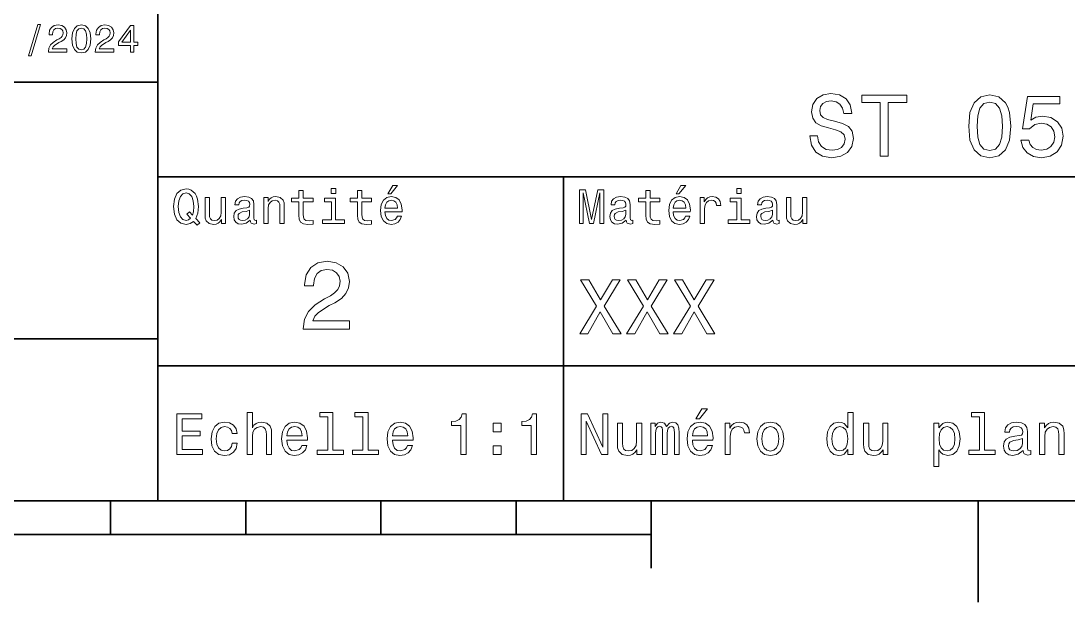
# Model space of a CAD drawing. Extents: x 0 to 297, y 0 to 210.
# Drawn here: x 151.9 to 229.3, y 2.5 to 45.5 of the extents above; entities that cross this region are included whole.
import ezdxf

# ---------------------------------------------------------------- set-up
doc = ezdxf.new("R2010")
doc.units = 0

msp = doc.modelspace()

# ---------------------------------------------------------------- linework, layer by layer
at = {"color": 7, "lineweight": 35}
for p, q in [((162, 10), (162, 70)), ((97, 41), (162, 41)), ((162, 34), (287, 34)), ((97, 22), (162, 22)), ((162, 20), (287, 20)), ((10, 10), (287, 10)), ((97, 10), (287, 10)), ((98.5, 7.5), (198.5, 7.5))]:
    msp.add_line(p, q, dxfattribs=at)
at = {"color": 7, "lineweight": 35, "ltscale": 0.35}
msp.add_line((192, 20), (192, 34), dxfattribs=at)
at = {"color": 7, "lineweight": 35, "ltscale": 0.25}
msp.add_line((192, 10), (192, 20), dxfattribs=at)
at = {"color": 7, "lineweight": 35, "ltscale": 0.0625}
for p, q in [((158.5, 10), (158.5, 7.5)), ((168.5, 10), (168.5, 7.5)), ((178.5, 10), (178.5, 7.5)), ((188.5, 10), (188.5, 7.5))]:
    msp.add_line(p, q, dxfattribs=at)
at = {"color": 7, "lineweight": 35, "ltscale": 0.125}
msp.add_line((198.5, 10), (198.5, 5), dxfattribs=at)
at = {"color": 7, "lineweight": 35, "ltscale": 0.1875}
msp.add_line((222.699997, 10), (222.699997, 2.5), dxfattribs=at)
at = {"color": 7, "lineweight": 13}
for points in [[(152.417877, 42.956772), (152.616714, 42.956772), (153.314133, 45.279541), (153.112396, 45.279541)], [(153.899139, 43.224785), (155.273773, 43.224785), (155.273773, 43.472622), (154.187317, 43.472622), (154.247849, 43.60807), (154.351593, 43.720463), (154.671478, 43.925072), (154.841507, 44.011528), (155.031708, 44.135448), (155.167145, 44.279541), (155.244965, 44.44957), (155.273773, 44.642651), (155.224792, 44.884727), (155.08934, 45.074928), (154.881851, 45.195965), (154.613831, 45.239193), (154.337173, 45.190201), (154.126801, 45.054756), (153.991364, 44.838619), (153.945251, 44.553314), (153.945251, 44.51297), (154.207504, 44.51297), (154.207504, 44.536022), (154.233429, 44.731991), (154.311249, 44.876083), (154.435165, 44.9683), (154.599426, 45), (154.766571, 44.971184), (154.890488, 44.899136), (154.971191, 44.786743), (155, 44.645535), (154.979828, 44.51297), (154.925079, 44.400578), (154.832855, 44.302593), (154.706055, 44.216141), (154.536026, 44.12392), (154.253601, 43.945248), (154.054764, 43.755043), (153.9366, 43.524498), (153.899139, 43.233429)], [(155.642654, 44.201729), (155.685883, 43.749279), (155.821335, 43.426514), (156.037476, 43.230549), (156.337173, 43.167149), (156.634003, 43.230549), (156.850143, 43.426514), (156.982712, 43.749279), (157.028824, 44.201729), (156.982712, 44.651299), (156.927963, 44.829971), (156.850143, 44.976948), (156.634003, 45.172913), (156.337173, 45.239193), (156.037476, 45.172913), (155.821335, 44.974064), (155.685883, 44.651299)], [(155.919312, 44.201729), (155.942368, 44.550434), (156.01442, 44.801155), (156.144104, 44.948128), (156.337173, 45), (156.527374, 44.948128), (156.657059, 44.801155), (156.729111, 44.550434), (156.752167, 44.201729), (156.729111, 43.850143), (156.657059, 43.599426), (156.527374, 43.45245), (156.337173, 43.403458), (156.144104, 43.45245), (156.01442, 43.599426), (155.942368, 43.850143)], [(157.368881, 43.224785), (158.743515, 43.224785), (158.743515, 43.472622), (157.657059, 43.472622), (157.71759, 43.60807), (157.821335, 43.720463), (158.14122, 43.925072), (158.311249, 44.011528), (158.50145, 44.135448), (158.636887, 44.279541), (158.714706, 44.44957), (158.743515, 44.642651), (158.694534, 44.884727), (158.559082, 45.074928), (158.351593, 45.195965), (158.083572, 45.239193), (157.806915, 45.190201), (157.596542, 45.054756), (157.461105, 44.838619), (157.414993, 44.553314), (157.414993, 44.51297), (157.677231, 44.51297), (157.677231, 44.536022), (157.703171, 44.731991), (157.780991, 44.876083), (157.904907, 44.9683), (158.069168, 45), (158.236313, 44.971184), (158.360229, 44.899136), (158.440918, 44.786743), (158.469742, 44.645535), (158.44957, 44.51297), (158.394821, 44.400578), (158.302597, 44.302593), (158.175797, 44.216141), (158.005768, 44.12392), (157.723343, 43.945248), (157.524506, 43.755043), (157.406342, 43.524498), (157.368881, 43.233429)], [(159.965424, 43.224785), (160.224792, 43.224785), (160.224792, 43.720463), (160.510086, 43.720463), (160.510086, 43.951008), (160.224792, 43.951008), (160.224792, 45.181557), (159.96254, 45.181557), (159.086456, 43.974064), (159.086456, 43.720463), (159.965424, 43.720463)], [(159.328537, 43.951008), (159.965424, 44.847263), (159.965424, 43.951008)], [(210.8134, 37.015129), (210.223343, 37.015129), (210.353027, 36.327808), (210.677231, 35.822044), (211.176514, 35.517288), (211.850861, 35.407059), (212.518738, 35.510807), (213.018021, 35.796108), (213.335739, 36.243515), (213.452454, 36.833572), (213.355194, 37.365273), (213.082855, 37.708931), (212.641937, 37.935879), (212.05188, 38.104465), (211.546112, 38.227665), (211.215424, 38.370316), (211.027374, 38.577808), (210.969025, 38.902016), (211.027374, 39.193802), (211.195969, 39.414265), (211.455338, 39.5634), (211.811966, 39.615273), (212.175079, 39.55043), (212.460373, 39.375359), (212.648422, 39.083572), (212.739197, 38.688038), (213.329254, 38.688038), (213.329254, 38.701008), (213.22551, 39.310516), (212.920746, 39.764408), (212.440918, 40.049709), (211.792511, 40.146973), (211.208939, 40.049709), (210.755051, 39.777374), (210.463257, 39.355907), (210.359512, 38.811237), (210.443802, 38.324928), (210.690201, 37.994236), (211.079254, 37.773773), (211.610947, 37.605186), (212.136169, 37.456051), (212.531708, 37.3134), (212.771622, 37.105907), (212.855911, 36.76873), (212.778107, 36.425072), (212.577087, 36.165707), (212.272339, 36.003601), (211.876801, 35.951729), (211.435883, 36.023052), (211.098709, 36.230545), (210.884735, 36.567722)], [(215.443085, 35.530258), (216.039627, 35.530258), (216.039627, 39.485588), (217.401306, 39.485588), (217.401306, 40.030258), (214.074936, 40.030258), (214.074936, 39.485588), (215.443085, 39.485588)], [(221.985596, 37.728386), (222.082855, 36.710373), (222.387604, 35.98415), (222.873917, 35.543228), (223.548279, 35.400574), (224.216141, 35.543228), (224.702454, 35.98415), (225.000717, 36.710373), (225.104462, 37.728386), (225.000717, 38.739914), (224.877518, 39.14193), (224.702454, 39.472622), (224.216141, 39.913544), (223.548279, 40.062679), (222.873917, 39.913544), (222.387604, 39.466137), (222.082855, 38.739914)], [(222.608078, 37.728386), (222.659943, 38.512966), (222.822052, 39.077087), (223.113831, 39.40778), (223.548279, 39.524494), (223.976227, 39.40778), (224.268021, 39.077087), (224.430115, 38.512966), (224.481995, 37.728386), (224.430115, 36.937317), (224.268021, 36.373199), (223.976227, 36.042507), (223.548279, 35.932274), (223.113831, 36.042507), (222.822052, 36.373199), (222.659943, 36.937317)], [(225.843658, 36.703888), (225.986313, 36.172188), (226.304031, 35.757202), (226.770905, 35.497837), (227.367432, 35.400574), (228.022339, 35.517288), (228.534592, 35.835014), (228.858795, 36.340778), (228.981995, 36.989193), (228.871765, 37.592216), (228.560516, 38.065559), (228.074219, 38.370316), (227.445251, 38.480545), (226.958939, 38.402737), (226.582855, 38.188759), (226.764404, 39.401295), (228.735596, 39.401295), (228.735596, 39.932995), (226.329971, 39.932995), (225.973343, 37.546829), (226.492081, 37.546829), (226.868164, 37.851585), (227.347992, 37.961815), (227.76297, 37.890488), (228.080688, 37.682995), (228.281708, 37.365273), (228.353027, 36.956772), (228.281708, 36.548271), (228.074219, 36.230545), (227.756485, 36.029537), (227.347992, 35.958214), (227.004333, 36.003601), (226.73848, 36.152737), (226.543945, 36.386166), (226.446686, 36.703888)], [(179.015854, 32.728386), (179.228394, 32.728386), (179.729111, 33.340778), (179.376083, 33.340778)], [(200.341492, 32.728386), (200.554031, 32.728386), (201.054749, 33.340778), (200.701736, 33.340778)], [(164.642654, 30.685879), (164.916428, 30.401297), (165.107346, 30.592218), (164.811966, 30.894812), (164.963257, 31.305475), (165.010086, 31.780979), (164.941635, 32.339336), (164.862396, 32.56628), (164.757919, 32.753601), (164.46254, 33.009365), (164.282425, 33.074207), (164.08429, 33.099422), (163.702454, 33.009365), (163.41066, 32.757202), (163.223343, 32.342937), (163.158508, 31.780979), (163.223343, 31.219019), (163.407059, 30.804754), (163.698853, 30.54899), (164.08429, 30.462536), (164.39769, 30.520172)], [(164.41571, 30.916426), (164.260803, 30.801151), (164.08429, 30.765129), (163.850143, 30.829971), (163.666428, 31.024494), (163.543945, 31.341497), (163.504318, 31.780979), (163.543945, 32.216858), (163.662827, 32.537464), (163.846542, 32.731987), (164.08429, 32.80043), (164.318451, 32.731987), (164.502167, 32.533859), (164.621033, 32.213257), (164.664261, 31.780979), (164.631851, 31.40634), (164.5634, 31.150576), (164.329254, 31.395533), (164.13472, 31.211815)], [(172.438034, 32.130402), (172.438034, 31.161383), (172.459656, 30.847982), (172.560516, 30.631844), (172.762253, 30.505762), (173.104462, 30.462536), (173.479111, 30.480547), (173.479111, 30.754322), (173.205338, 30.732708), (172.956772, 30.761526), (172.823486, 30.851583), (172.765854, 31.002882), (172.755035, 31.215418), (172.755035, 32.130402), (173.479111, 32.130402), (173.479111, 32.400574), (172.755035, 32.400574), (172.755035, 32.966137), (172.438034, 32.966137), (172.438034, 32.400574), (171.890488, 32.400574), (171.890488, 32.130402)], [(175.161377, 33.117435), (174.82637, 33.117435), (174.82637, 32.757202), (175.161377, 32.757202)], [(176.775223, 32.130402), (176.775223, 31.161383), (176.796829, 30.847982), (176.89769, 30.631844), (177.099426, 30.505762), (177.44165, 30.462536), (177.816284, 30.480547), (177.816284, 30.754322), (177.542511, 30.732708), (177.293945, 30.761526), (177.16066, 30.851583), (177.103027, 31.002882), (177.092224, 31.215418), (177.092224, 32.130402), (177.816284, 32.130402), (177.816284, 32.400574), (177.092224, 32.400574), (177.092224, 32.966137), (176.775223, 32.966137), (176.775223, 32.400574), (176.227661, 32.400574), (176.227661, 32.130402)], [(193.183716, 30.530979), (193.46109, 30.530979), (193.46109, 32.80043), (193.929398, 30.530979), (194.239197, 30.530979), (194.703888, 32.80043), (194.703888, 30.530979), (194.984863, 30.530979), (194.984863, 33.030979), (194.545395, 33.030979), (194.08429, 30.826368), (193.626801, 33.030979), (193.183716, 33.030979)], [(198.100861, 32.130402), (198.100861, 31.161383), (198.122482, 30.847982), (198.223343, 30.631844), (198.425079, 30.505762), (198.767288, 30.462536), (199.141937, 30.480547), (199.141937, 30.754322), (198.868149, 30.732708), (198.619598, 30.761526), (198.486313, 30.851583), (198.42868, 31.002882), (198.417862, 31.215418), (198.417862, 32.130402), (199.141937, 32.130402), (199.141937, 32.400574), (198.417862, 32.400574), (198.417862, 32.966137), (198.100861, 32.966137), (198.100861, 32.400574), (197.553314, 32.400574), (197.553314, 32.130402)], [(205.161377, 33.117435), (204.82637, 33.117435), (204.82637, 32.757202), (205.161377, 32.757202)], [(166.998566, 32.465416), (166.681549, 32.465416), (166.681549, 31.348703), (166.645538, 31.089336), (166.541061, 30.902016), (166.378967, 30.786743), (166.166428, 30.750719), (165.997116, 30.779539), (165.889053, 30.865993), (165.827805, 31.013687), (165.8134, 31.222622), (165.8134, 32.465416), (165.496399, 32.465416), (165.496399, 31.193804), (165.507202, 30.93804), (165.575653, 30.725504), (165.784576, 30.530979), (166.119598, 30.462536), (166.299713, 30.487751), (166.454605, 30.552593), (166.587891, 30.664265), (166.695969, 30.826368), (166.695969, 30.530979), (166.998566, 30.530979)], [(168.824921, 30.78314), (168.824921, 30.772333), (168.842941, 30.649855), (168.896973, 30.5634), (169.123917, 30.494957), (169.30043, 30.523775), (169.30043, 30.768732), (169.224777, 30.757925), (169.123917, 30.804754), (169.105911, 30.948847), (169.105911, 31.950287), (169.062683, 32.206051), (168.9366, 32.386166), (168.716858, 32.494236), (168.407059, 32.533859), (168.104462, 32.490635), (167.881119, 32.368156), (167.740631, 32.177231), (167.693802, 31.925072), (167.693802, 31.903458), (167.978394, 31.903458), (168.003601, 32.054756), (168.082855, 32.162823), (168.21254, 32.227665), (168.396255, 32.25288), (168.572769, 32.234871), (168.698853, 32.180836), (168.77449, 32.087173), (168.799713, 31.957493), (168.785309, 31.806194), (168.727661, 31.730547), (168.583572, 31.694523), (168.3134, 31.665705), (168.003601, 31.600864), (167.783859, 31.48559), (167.654175, 31.305475), (167.614548, 31.038904), (167.650574, 30.801151), (167.762253, 30.62464), (167.942368, 30.512968), (168.190918, 30.473343), (168.52594, 30.54899)], [(169.844376, 30.530979), (170.161377, 30.530979), (170.161377, 31.647694), (170.193802, 31.903458), (170.298279, 32.090778), (170.460373, 32.206051), (170.676514, 32.249279), (170.849426, 32.213257), (170.957489, 32.115993), (171.011536, 31.95389), (171.029541, 31.737751), (171.029541, 30.530979), (171.346542, 30.530979), (171.346542, 31.802593), (171.332138, 32.058357), (171.267288, 32.270893), (171.054749, 32.465416), (170.723343, 32.533859), (170.539627, 32.508644), (170.38472, 32.440201), (170.251434, 32.324928), (170.146973, 32.170029), (170.146973, 32.465416), (169.844376, 32.465416)], [(175.150574, 30.79755), (175.150574, 32.400574), (174.336456, 32.400574), (174.336456, 32.130402), (174.833572, 32.130402), (174.833572, 30.79755), (174.185165, 30.79755), (174.185165, 30.530979), (175.806198, 30.530979), (175.806198, 30.79755)], [(178.796112, 31.40634), (180.064117, 31.40634), (180.067719, 31.554033), (180.010086, 31.9683), (179.851593, 32.278099), (179.599426, 32.465416), (179.264404, 32.533859), (178.9366, 32.461815), (178.684433, 32.260086), (178.522339, 31.932276), (178.464691, 31.5), (178.518738, 31.056915), (178.680832, 30.732708), (178.929398, 30.530979), (179.253601, 30.462536), (179.534576, 30.509365), (179.765137, 30.631844), (179.934433, 30.826368), (180.031708, 31.085733), (179.718292, 31.085733), (179.653458, 30.941643), (179.559799, 30.833572), (179.293228, 30.747118), (179.087891, 30.786743), (178.932999, 30.912823), (178.832138, 31.118155), (178.796112, 31.395533)], [(178.796112, 31.672911), (178.835739, 31.921469), (178.932999, 32.105186), (179.080688, 32.216858), (179.275208, 32.256485), (179.466141, 32.216858), (179.613831, 32.105186), (179.703888, 31.921469), (179.736313, 31.672911)], [(196.656342, 30.78314), (196.656342, 30.772333), (196.674347, 30.649855), (196.728394, 30.5634), (196.955338, 30.494957), (197.131851, 30.523775), (197.131851, 30.768732), (197.056198, 30.757925), (196.955338, 30.804754), (196.937317, 30.948847), (196.937317, 31.950287), (196.894089, 32.206051), (196.768005, 32.386166), (196.548264, 32.494236), (196.23848, 32.533859), (195.935883, 32.490635), (195.71254, 32.368156), (195.572052, 32.177231), (195.525223, 31.925072), (195.525223, 31.903458), (195.809799, 31.903458), (195.835022, 32.054756), (195.914261, 32.162823), (196.043945, 32.227665), (196.227661, 32.25288), (196.404175, 32.234871), (196.530258, 32.180836), (196.605911, 32.087173), (196.631119, 31.957493), (196.616714, 31.806194), (196.559082, 31.730547), (196.414978, 31.694523), (196.144806, 31.665705), (195.835022, 31.600864), (195.61528, 31.48559), (195.485596, 31.305475), (195.445969, 31.038904), (195.481995, 30.801151), (195.593658, 30.62464), (195.773773, 30.512968), (196.022339, 30.473343), (196.357346, 30.54899)], [(200.121765, 31.40634), (201.389771, 31.40634), (201.393372, 31.554033), (201.335739, 31.9683), (201.177231, 32.278099), (200.925079, 32.465416), (200.590057, 32.533859), (200.262253, 32.461815), (200.010086, 32.260086), (199.847977, 31.932276), (199.790344, 31.5), (199.844376, 31.056915), (200.006485, 30.732708), (200.255051, 30.530979), (200.579254, 30.462536), (200.860229, 30.509365), (201.090775, 30.631844), (201.260086, 30.826368), (201.357346, 31.085733), (201.043945, 31.085733), (200.979111, 30.941643), (200.885452, 30.833572), (200.618881, 30.747118), (200.413544, 30.786743), (200.258652, 30.912823), (200.157776, 31.118155), (200.121765, 31.395533)], [(200.121765, 31.672911), (200.161377, 31.921469), (200.258652, 32.105186), (200.406342, 32.216858), (200.600861, 32.256485), (200.791794, 32.216858), (200.939484, 32.105186), (201.029541, 31.921469), (201.061966, 31.672911)], [(202.131851, 30.530979), (202.448853, 30.530979), (202.448853, 31.636887), (202.481262, 31.903458), (202.578537, 32.094379), (202.73703, 32.209652), (202.94957, 32.249279), (203.108063, 32.224064), (203.226944, 32.152016), (203.298996, 32.029537), (203.324203, 31.863832), (203.644806, 31.863832), (203.601593, 32.155621), (203.482712, 32.364552), (203.284576, 32.490635), (203.014404, 32.533859), (202.830688, 32.505043), (202.672195, 32.432995), (202.531708, 32.310516), (202.420029, 32.144814), (202.420029, 32.465416), (202.131851, 32.465416)], [(205.150574, 30.79755), (205.150574, 32.400574), (204.336456, 32.400574), (204.336456, 32.130402), (204.833572, 32.130402), (204.833572, 30.79755), (204.185165, 30.79755), (204.185165, 30.530979), (205.806198, 30.530979), (205.806198, 30.79755)], [(207.499283, 30.78314), (207.499283, 30.772333), (207.517288, 30.649855), (207.57132, 30.5634), (207.798264, 30.494957), (207.974777, 30.523775), (207.974777, 30.768732), (207.899139, 30.757925), (207.798264, 30.804754), (207.780258, 30.948847), (207.780258, 31.950287), (207.73703, 32.206051), (207.610947, 32.386166), (207.391205, 32.494236), (207.081406, 32.533859), (206.778824, 32.490635), (206.555481, 32.368156), (206.414978, 32.177231), (206.368149, 31.925072), (206.368149, 31.903458), (206.65274, 31.903458), (206.677948, 32.054756), (206.757202, 32.162823), (206.886887, 32.227665), (207.070602, 32.25288), (207.247116, 32.234871), (207.373199, 32.180836), (207.448853, 32.087173), (207.47406, 31.957493), (207.459656, 31.806194), (207.402023, 31.730547), (207.257919, 31.694523), (206.987747, 31.665705), (206.677948, 31.600864), (206.458206, 31.48559), (206.328537, 31.305475), (206.28891, 31.038904), (206.324921, 30.801151), (206.4366, 30.62464), (206.616714, 30.512968), (206.86528, 30.473343), (207.200287, 30.54899)], [(210.010086, 32.465416), (209.693085, 32.465416), (209.693085, 31.348703), (209.657059, 31.089336), (209.552597, 30.902016), (209.390488, 30.786743), (209.177948, 30.750719), (209.008636, 30.779539), (208.900574, 30.865993), (208.83934, 31.013687), (208.824921, 31.222622), (208.824921, 32.465416), (208.507919, 32.465416), (208.507919, 31.193804), (208.518738, 30.93804), (208.587173, 30.725504), (208.796112, 30.530979), (209.131119, 30.462536), (209.311234, 30.487751), (209.466141, 30.552593), (209.599426, 30.664265), (209.707489, 30.826368), (209.707489, 30.530979), (210.010086, 30.530979)], [(168.78891, 31.208212), (168.745682, 31.020893), (168.630402, 30.876801), (168.457489, 30.78314), (168.244965, 30.750719), (168.108063, 30.768732), (168.010803, 30.826368), (167.94957, 30.927233), (167.931549, 31.067722), (167.945969, 31.193804), (168.003601, 31.283861), (168.234146, 31.384726), (168.52594, 31.427954), (168.78891, 31.514408)], [(196.620316, 31.208212), (196.577087, 31.020893), (196.461823, 30.876801), (196.28891, 30.78314), (196.07637, 30.750719), (195.939484, 30.768732), (195.842224, 30.826368), (195.780975, 30.927233), (195.76297, 31.067722), (195.777374, 31.193804), (195.835022, 31.283861), (196.065567, 31.384726), (196.357346, 31.427954), (196.620316, 31.514408)], [(207.463257, 31.208212), (207.420029, 31.020893), (207.304749, 30.876801), (207.131851, 30.78314), (206.919312, 30.750719), (206.782425, 30.768732), (206.68515, 30.826368), (206.623917, 30.927233), (206.605911, 31.067722), (206.620316, 31.193804), (206.677948, 31.283861), (206.908508, 31.384726), (207.200287, 31.427954), (207.463257, 31.514408)], [(172.742065, 22.700289), (176.178665, 22.700289), (176.178665, 23.319885), (173.462524, 23.319885), (173.613831, 23.658503), (173.873199, 23.939482), (174.672897, 24.45101), (175.097977, 24.667147), (175.573486, 24.976946), (175.912094, 25.337177), (176.106628, 25.762249), (176.178665, 26.244957), (176.056183, 26.850143), (175.717575, 27.325649), (175.198837, 27.628242), (174.528809, 27.736313), (173.837173, 27.613834), (173.311234, 27.275217), (172.97261, 26.734871), (172.857346, 26.021614), (172.857346, 25.92075), (173.512955, 25.92075), (173.512955, 25.978386), (173.577805, 26.4683), (173.772324, 26.828531), (174.082123, 27.059078), (174.492783, 27.138329), (174.91066, 27.066282), (175.220459, 26.886168), (175.42218, 26.605188), (175.494232, 26.252163), (175.443802, 25.92075), (175.306915, 25.639771), (175.076355, 25.394814), (174.759354, 25.178675), (174.33429, 24.948128), (173.628235, 24.501442), (173.131119, 24.025938), (172.835724, 23.449568), (172.742065, 22.721903)], [(193.207489, 22.360231), (193.812683, 22.360231), (194.729111, 23.979828), (195.662827, 22.360231), (196.273773, 22.360231), (195.023056, 24.417868), (196.210373, 26.365995), (195.628235, 26.365995), (194.746399, 24.884727), (193.881851, 26.365995), (193.276657, 26.365995), (194.458206, 24.412106)], [(196.677231, 22.360231), (197.282425, 22.360231), (198.198853, 23.979828), (199.132568, 22.360231), (199.743515, 22.360231), (198.492798, 24.417868), (199.680115, 26.365995), (199.097977, 26.365995), (198.216141, 24.884727), (197.351578, 26.365995), (196.746399, 26.365995), (197.927948, 24.412106)], [(200.146973, 22.360231), (200.752167, 22.360231), (201.668594, 23.979828), (202.60231, 22.360231), (203.213257, 22.360231), (201.96254, 24.417868), (203.149857, 26.365995), (202.567719, 26.365995), (201.685883, 24.884727), (200.82132, 26.365995), (200.216141, 26.365995), (201.39769, 24.412106)], [(163.393372, 13.428675), (165.295395, 13.428675), (165.295395, 13.791787), (163.791061, 13.791787), (163.791061, 14.807637), (165.131119, 14.807637), (165.131119, 15.166427), (163.791061, 15.166427), (163.791061, 16.065563), (165.260803, 16.065563), (165.260803, 16.428675), (163.393372, 16.428675)], [(168.610947, 13.428675), (168.991348, 13.428675), (168.991348, 14.768732), (169.030258, 15.075649), (169.155624, 15.300432), (169.350143, 15.438761), (169.609512, 15.490635), (169.817001, 15.447407), (169.946686, 15.330692), (170.011536, 15.136168), (170.033142, 14.876801), (170.033142, 13.428675), (170.413544, 13.428675), (170.413544, 14.954612), (170.396255, 15.261528), (170.318451, 15.516571), (170.0634, 15.75), (169.66571, 15.832133), (169.44957, 15.801874), (169.263687, 15.719741), (169.108063, 15.590058), (168.991348, 15.412825), (168.991348, 16.532421), (168.610947, 16.532421)], [(174.572052, 16.212536), (174.572052, 13.748559), (173.789627, 13.748559), (173.789627, 13.428675), (175.730545, 13.428675), (175.730545, 13.748559), (174.952454, 13.748559), (174.952454, 16.532421), (173.97551, 16.532421), (173.97551, 16.212536)], [(177.174347, 16.212536), (177.174347, 13.748559), (176.391937, 13.748559), (176.391937, 13.428675), (178.332855, 13.428675), (178.332855, 13.748559), (177.554749, 13.748559), (177.554749, 16.532421), (176.577805, 16.532421), (176.577805, 16.212536)], [(184.416412, 13.428675), (184.809784, 13.428675), (184.809784, 16.450289), (184.515839, 16.450289), (184.438034, 16.1866), (184.28241, 16.009367), (184.044662, 15.905621), (183.716125, 15.871038), (183.716125, 15.564121), (184.416412, 15.564121)], [(189.621033, 13.428675), (190.014404, 13.428675), (190.014404, 16.450289), (189.720459, 16.450289), (189.642639, 16.1866), (189.48703, 16.009367), (189.249268, 15.905621), (188.920746, 15.871038), (188.920746, 15.564121), (189.621033, 15.564121)], [(193.315567, 13.428675), (193.674347, 13.428675), (193.674347, 15.888329), (194.824203, 13.428675), (195.286743, 13.428675), (195.286743, 16.428675), (194.92363, 16.428675), (194.92363, 13.969021), (193.786743, 16.428675), (193.315567, 16.428675)], [(201.809799, 16.065563), (202.06485, 16.065563), (202.66571, 16.800432), (202.242081, 16.800432)], [(213.048996, 13.787464), (213.048996, 13.428675), (213.429398, 13.428675), (213.429398, 16.532421), (213.053314, 16.532421), (213.053314, 15.395534), (212.763687, 15.724064), (212.586456, 15.801874), (212.383286, 15.832133), (212.015854, 15.745678), (211.730545, 15.503603), (211.544662, 15.114553), (211.479828, 14.591499), (211.544662, 14.068444), (211.730545, 13.675073), (212.015854, 13.428675), (212.383286, 13.346542), (212.586456, 13.376801), (212.768005, 13.454611)], [(222.788193, 16.212536), (222.788193, 13.748559), (222.005768, 13.748559), (222.005768, 13.428675), (223.946686, 13.428675), (223.946686, 13.748559), (223.168594, 13.748559), (223.168594, 16.532421), (222.19165, 16.532421), (222.19165, 16.212536)], [(167.48703, 14.980548), (167.863113, 14.980548), (167.785309, 15.326369), (167.599426, 15.598703), (167.309799, 15.767292), (166.933716, 15.832133), (166.518738, 15.745678), (166.203171, 15.503603), (166.004318, 15.110231), (165.935165, 14.582853), (166, 14.059798), (166.194519, 13.67075), (166.501434, 13.428675), (166.920746, 13.346542), (167.292511, 13.411384), (167.582138, 13.592939), (167.780975, 13.878242), (167.867432, 14.258646), (167.504318, 14.258646), (167.439484, 14.016571), (167.318451, 13.835014), (167.145538, 13.722623), (166.933716, 13.688041), (166.670029, 13.744237), (166.479828, 13.917148), (166.363113, 14.198127), (166.324203, 14.595821), (166.363113, 14.984871), (166.484146, 15.26585), (166.67868, 15.438761), (166.933716, 15.49928), (167.158508, 15.460375), (167.327087, 15.360951), (167.439484, 15.196686)], [(171.546112, 14.479107), (173.067719, 14.479107), (173.072052, 14.656341), (173.002884, 15.153459), (172.812683, 15.525217), (172.510086, 15.75), (172.108063, 15.832133), (171.714691, 15.745678), (171.412109, 15.503603), (171.217575, 15.110231), (171.148422, 14.591499), (171.213257, 14.059798), (171.407776, 13.67075), (171.706055, 13.428675), (172.095108, 13.346542), (172.432281, 13.402739), (172.708939, 13.549712), (172.912109, 13.783141), (173.028824, 14.09438), (172.65274, 14.09438), (172.574936, 13.92147), (172.46254, 13.791787), (172.142654, 13.688041), (171.896255, 13.735591), (171.710373, 13.886888), (171.58934, 14.133286), (171.546112, 14.466139)], [(171.546112, 14.798992), (171.593658, 15.097262), (171.710373, 15.317724), (171.887604, 15.45173), (172.121033, 15.49928), (172.350143, 15.45173), (172.527374, 15.317724), (172.635452, 15.097262), (172.674347, 14.798992)], [(179.353027, 14.479107), (180.874634, 14.479107), (180.878967, 14.656341), (180.809799, 15.153459), (180.619598, 15.525217), (180.317001, 15.75), (179.914978, 15.832133), (179.521606, 15.745678), (179.219025, 15.503603), (179.02449, 15.110231), (178.955338, 14.591499), (179.020172, 14.059798), (179.214691, 13.67075), (179.51297, 13.428675), (179.902023, 13.346542), (180.239197, 13.402739), (180.515854, 13.549712), (180.719025, 13.783141), (180.835739, 14.09438), (180.459656, 14.09438), (180.381851, 13.92147), (180.269455, 13.791787), (179.94957, 13.688041), (179.703171, 13.735591), (179.517288, 13.886888), (179.396255, 14.133286), (179.353027, 14.466139)], [(179.353027, 14.798992), (179.400574, 15.097262), (179.517288, 15.317724), (179.694519, 15.45173), (179.927948, 15.49928), (180.157059, 15.45173), (180.33429, 15.317724), (180.442368, 15.097262), (180.481262, 14.798992)], [(186.798264, 15.105908), (187.394806, 15.105908), (187.394806, 15.75), (186.798264, 15.75)], [(197.798279, 15.75), (197.417862, 15.75), (197.417862, 14.409943), (197.374634, 14.098703), (197.249283, 13.873919), (197.054749, 13.735591), (196.799713, 13.692364), (196.596542, 13.726946), (196.466858, 13.830692), (196.393372, 14.007925), (196.376083, 14.258646), (196.376083, 15.75), (195.995682, 15.75), (195.995682, 14.224064), (196.008652, 13.917148), (196.090775, 13.662104), (196.341492, 13.428675), (196.743515, 13.346542), (196.959656, 13.376801), (197.145538, 13.454611), (197.305481, 13.588617), (197.435165, 13.783141), (197.435165, 13.428675), (197.798279, 13.428675)], [(198.459656, 13.428675), (198.809799, 13.428675), (198.809799, 14.980548), (198.831406, 15.213978), (198.896255, 15.382565), (198.995682, 15.481989), (199.125366, 15.520894), (199.229111, 15.486312), (199.298279, 15.399857), (199.332855, 15.252882), (199.345825, 15.058358), (199.345825, 13.428675), (199.674347, 13.428675), (199.674347, 14.980548), (199.695969, 15.209655), (199.760803, 15.378242), (199.864548, 15.481989), (199.994232, 15.520894), (200.097977, 15.486312), (200.167145, 15.399857), (200.210373, 15.058358), (200.210373, 13.428675), (200.560516, 13.428675), (200.560516, 15.032421), (200.53891, 15.365274), (200.469742, 15.620317), (200.331406, 15.775937), (200.106628, 15.832133), (199.842941, 15.745678), (199.639771, 15.494957), (199.479828, 15.741355), (199.211823, 15.832133), (198.965424, 15.745678), (198.796829, 15.503603), (198.796829, 15.75), (198.459656, 15.75)], [(201.546112, 14.479107), (203.067719, 14.479107), (203.072052, 14.656341), (203.002884, 15.153459), (202.812683, 15.525217), (202.510086, 15.75), (202.108063, 15.832133), (201.714691, 15.745678), (201.412109, 15.503603), (201.217575, 15.110231), (201.148422, 14.591499), (201.213257, 14.059798), (201.407776, 13.67075), (201.706055, 13.428675), (202.095108, 13.346542), (202.432281, 13.402739), (202.708939, 13.549712), (202.912109, 13.783141), (203.028824, 14.09438), (202.65274, 14.09438), (202.574936, 13.92147), (202.46254, 13.791787), (202.142654, 13.688041), (201.896255, 13.735591), (201.710373, 13.886888), (201.58934, 14.133286), (201.546112, 14.466139)], [(201.546112, 14.798992), (201.593658, 15.097262), (201.710373, 15.317724), (201.887604, 15.45173), (202.121033, 15.49928), (202.350143, 15.45173), (202.527374, 15.317724), (202.635452, 15.097262), (202.674347, 14.798992)], [(203.958221, 13.428675), (204.338623, 13.428675), (204.338623, 14.755764), (204.377518, 15.075649), (204.494232, 15.304755), (204.684433, 15.443084), (204.939484, 15.490635), (205.129684, 15.460375), (205.272339, 15.373919), (205.358795, 15.226946), (205.389053, 15.028098), (205.773773, 15.028098), (205.721909, 15.378242), (205.579254, 15.628963), (205.341492, 15.78026), (205.017288, 15.832133), (204.796829, 15.797551), (204.606628, 15.711096), (204.438034, 15.564121), (204.304031, 15.365274), (204.304031, 15.75), (203.958221, 15.75)], [(206.305481, 14.587176), (206.374634, 14.059798), (206.573486, 13.67075), (206.889053, 13.428675), (207.312683, 13.346542), (207.731995, 13.428675), (208.047546, 13.666427), (208.246399, 14.055476), (208.319885, 14.587176), (208.246399, 15.114553), (208.047546, 15.507925), (207.731995, 15.745678), (207.312683, 15.832133), (206.889053, 15.745678), (206.573486, 15.503603), (206.374634, 15.114553)], [(206.694519, 14.591499), (206.733429, 14.980548), (206.854462, 15.261528), (207.048996, 15.434439), (207.312683, 15.494957), (207.572052, 15.434439), (207.766571, 15.26585), (207.887604, 14.980548), (207.930832, 14.591499), (207.887604, 14.198127), (207.766571, 13.912825), (207.572052, 13.739914), (207.312683, 13.683718), (207.048996, 13.739914), (206.854462, 13.912825), (206.733429, 14.198127)], [(216.014404, 15.75), (215.634003, 15.75), (215.634003, 14.409943), (215.590775, 14.098703), (215.465424, 13.873919), (215.270889, 13.735591), (215.015854, 13.692364), (214.812683, 13.726946), (214.682999, 13.830692), (214.609512, 14.007925), (214.592224, 14.258646), (214.592224, 15.75), (214.211823, 15.75), (214.211823, 14.224064), (214.224792, 13.917148), (214.306915, 13.662104), (214.557632, 13.428675), (214.959656, 13.346542), (215.175797, 13.376801), (215.361679, 13.454611), (215.521622, 13.588617), (215.651306, 13.783141), (215.651306, 13.428675), (216.014404, 13.428675)], [(219.788193, 15.391211), (219.788193, 15.75), (219.407776, 15.75), (219.407776, 12.529539), (219.788193, 12.529539), (219.788193, 13.783141), (219.922195, 13.579971), (220.073486, 13.445966), (220.453888, 13.346542), (220.817001, 13.428675), (221.10231, 13.675073), (221.288193, 14.064121), (221.357346, 14.591499), (221.288193, 15.114553), (221.10231, 15.503603), (220.817001, 15.745678), (220.453888, 15.832133), (220.246399, 15.806196), (220.069168, 15.724064), (219.917877, 15.585735)], [(226.01297, 13.731268), (226.01297, 13.7183), (226.034592, 13.571326), (226.099426, 13.46758), (226.371765, 13.385448), (226.583588, 13.42003), (226.583588, 13.713977), (226.492798, 13.701009), (226.371765, 13.757205), (226.350159, 13.930116), (226.350159, 15.131845), (226.298279, 15.438761), (226.146973, 15.6549), (225.883286, 15.784582), (225.511536, 15.832133), (225.148422, 15.78026), (224.880402, 15.633286), (224.711823, 15.404179), (224.655624, 15.101585), (224.655624, 15.075649), (224.997131, 15.075649), (225.027374, 15.257205), (225.122482, 15.386889), (225.278107, 15.464698), (225.498566, 15.494957), (225.710388, 15.473343), (225.861679, 15.408502), (225.952454, 15.29611), (225.982712, 15.140491), (225.965424, 14.958934), (225.896255, 14.868156), (225.723343, 14.824928), (225.399139, 14.790346), (225.027374, 14.712537), (224.763687, 14.574208), (224.608078, 14.358069), (224.560516, 14.038185), (224.60376, 13.752882), (224.737762, 13.541066), (224.953888, 13.407061), (225.252167, 13.35951), (225.654175, 13.450289)], [(227.236313, 13.428675), (227.616714, 13.428675), (227.616714, 14.768732), (227.655624, 15.075649), (227.780975, 15.300432), (227.97551, 15.438761), (228.234879, 15.490635), (228.442368, 15.447407), (228.572052, 15.330692), (228.636887, 15.136168), (228.658508, 14.876801), (228.658508, 13.428675), (229.03891, 13.428675), (229.03891, 14.954612), (229.021622, 15.261528), (228.943817, 15.516571), (228.688766, 15.75), (228.291077, 15.832133), (228.070618, 15.801874), (227.884735, 15.719741), (227.724792, 15.581412), (227.599426, 15.395534), (227.599426, 15.75), (227.236313, 15.75)], [(212.44812, 15.490635), (212.698853, 15.430116), (212.889053, 15.261528), (213.001434, 14.980548), (213.044678, 14.591499), (213.001434, 14.198127), (212.889053, 13.917148), (212.698853, 13.744237), (212.44812, 13.688041), (212.210373, 13.744237), (212.028824, 13.917148), (211.907776, 14.20245), (211.868881, 14.591499), (211.907776, 14.976225), (212.028824, 15.257205), (212.210373, 15.430116)], [(220.389053, 13.688041), (220.134003, 13.744237), (219.948135, 13.917148), (219.831421, 14.198127), (219.792511, 14.591499), (219.831421, 14.980548), (219.948135, 15.261528), (220.134003, 15.430116), (220.389053, 15.490635), (220.622482, 15.430116), (220.808365, 15.257205), (220.925079, 14.976225), (220.968307, 14.591499), (220.925079, 14.20245), (220.808365, 13.917148), (220.622482, 13.744237)], [(186.798264, 13.428675), (187.394806, 13.428675), (187.394806, 14.072767), (186.798264, 14.072767)], [(225.969742, 14.241355), (225.917877, 14.016571), (225.779541, 13.84366), (225.572052, 13.731268), (225.317017, 13.692364), (225.15274, 13.713977), (225.036026, 13.783141), (224.96254, 13.904179), (224.940933, 14.072767), (224.958221, 14.224064), (225.027374, 14.332133), (225.304047, 14.453171), (225.654175, 14.505044), (225.969742, 14.60879)]]:
    msp.add_lwpolyline(points, close=True, dxfattribs=at)

doc.saveas('drawing.dxf')
